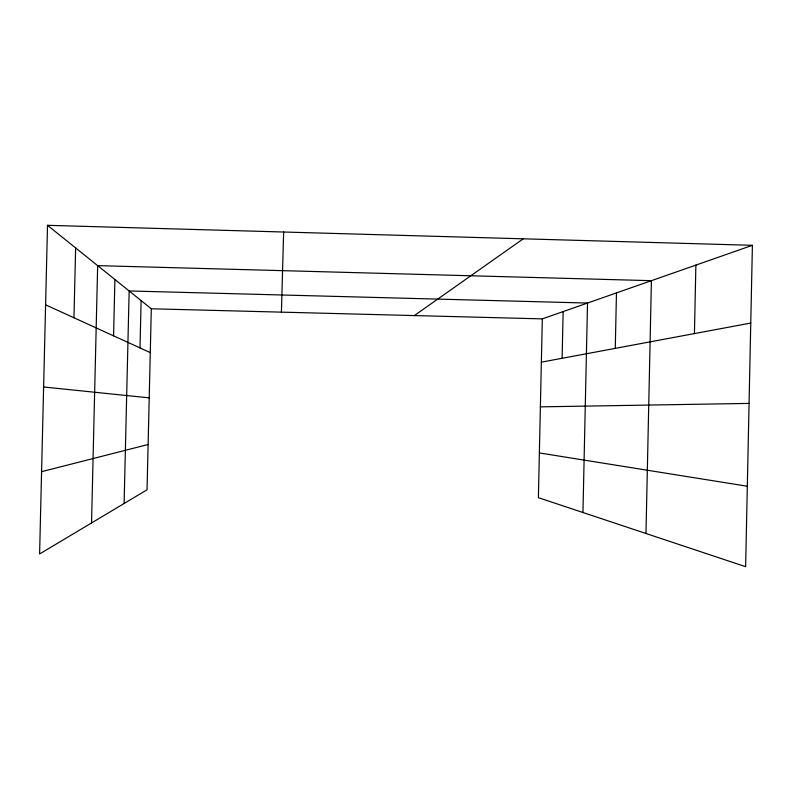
<?xml version="1.0" encoding="UTF-8"?>
<svg xmlns="http://www.w3.org/2000/svg" width="792" height="792" viewBox="0 0 792 792"><rect width="100%" height="100%" fill="white"/><g stroke="black" fill="none" stroke-linecap="round" stroke-linejoin="round"><path stroke-width="1.19" d="M694.426 333.59L695.881 265.102M752.4 245.312L745.628 566.686L538.392 497.673L542.312 318.879L752.4 245.312L47.51 225.314L39.6 553.964L147.045 489.803L151.312 308.781L47.51 225.314M562.112 358.291L563.132 311.593M582.952 512.513L587.516 303.049L129.155 290.961L124.116 503.494M615.265 348.361L616.463 292.911M645.975 533.501L651.41 280.675L97.663 265.637L91.535 522.948M73.963 317.77L75.636 247.926M113.573 335.848L114.909 279.507M140.006 347.906L141.125 300.584M281.417 312.137L283.635 232.006M414.355 315.572L523.264 238.808M41.58 471.685L148.114 444.51M541.362 362.162L750.767 323.067M540.382 406.86L749.074 403.405M151.312 308.781L542.312 318.879M43.619 386.981L149.213 397.861M539.372 452.935L747.321 486.238M45.589 304.821L150.282 352.598"/></g></svg>
